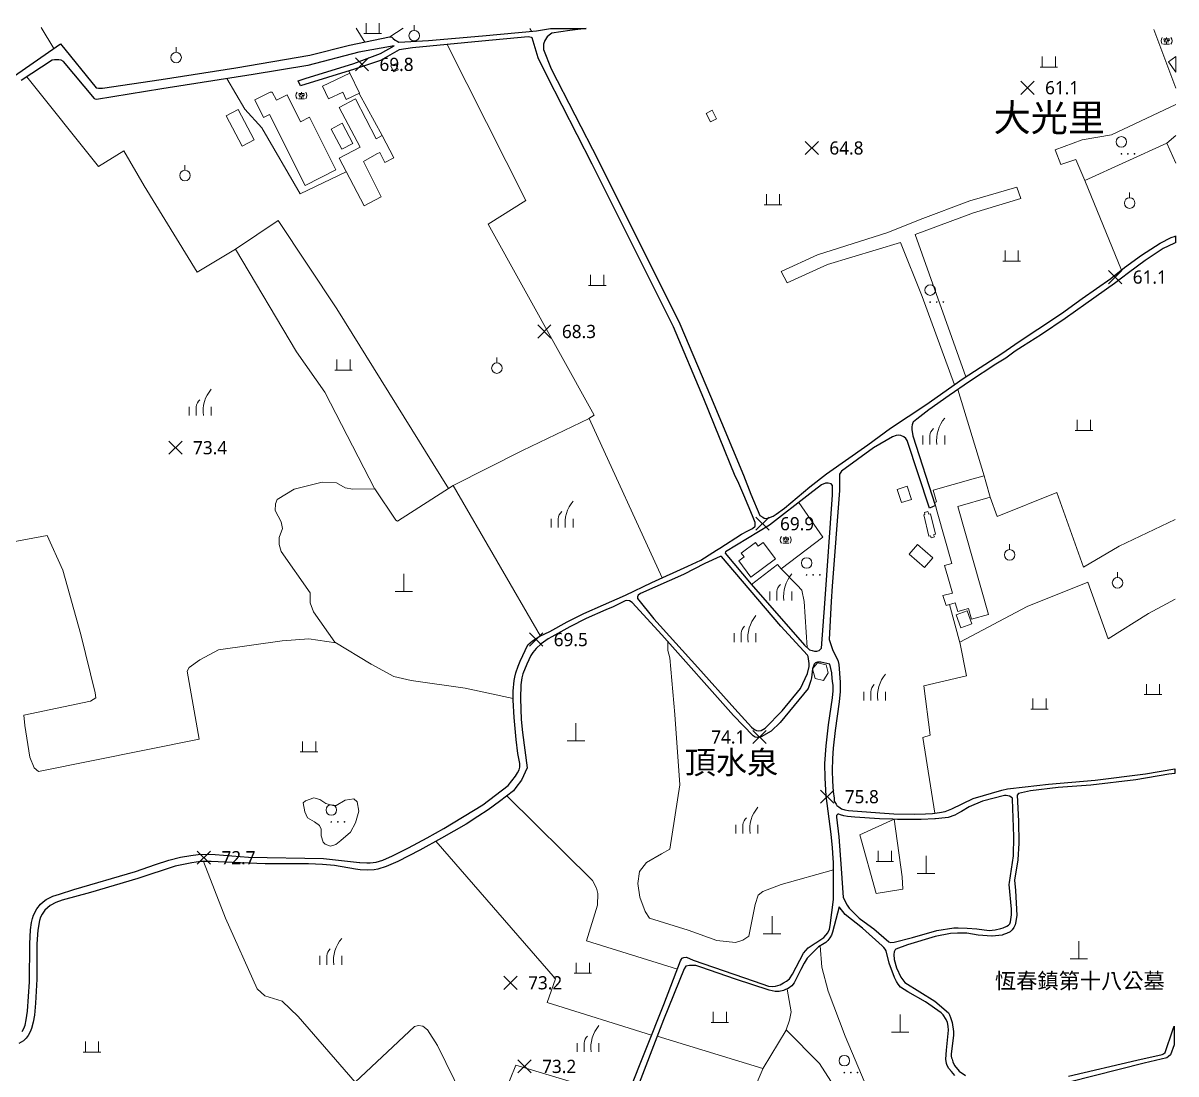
# Model space of a CAD drawing. Extents: x 219840 to 222438, y 2425093 to 2427865.
# Drawn here: x 221772 to 222427, y 2427267 to 2427864 of the extents above; entities that cross this region are included whole.
import ezdxf
from ezdxf.enums import TextEntityAlignment as Align

# ---------------------------------------------------------------- set-up
doc = ezdxf.new("R2010")
doc.units = 0
doc.linetypes.add('105', pattern=[30, 20, -4.75, 0.5, -4.75])
for name, color, linetype, lineweight in [('9030100', 7, 'Continuous', 20), ('9250000', 7, '105', 30), ('9310100', 7, 'Continuous', 20), ('9350203', 7, 'Continuous', 20), ('9710500', 3, 'Continuous', 20), ('9720000', 3, 'Continuous', 20), ('9730200', 3, 'Continuous', 20), ('9730301', 3, 'Continuous', 20), ('9790103', 7, 'Continuous', 20)]:
    doc.layers.add(name, color=color, linetype=linetype, lineweight=lineweight)
doc.layers.add('9420001', color=1, linetype='Continuous')
doc.layers.add('9810200', color=7, linetype='Continuous')
doc.layers.add('9790201', color=34, linetype='145', lineweight=20, true_color=0xa55200)
doc.styles.add('LMP', font='Microsoft JhengHei.ttf')
doc.linetypes.add('145', pattern='A,0,-7.5,[10,base.shx,S=1,R=0,X=0,Y=0]', length=7.5)

# ---------------------------------------------------------------- blocks, each defined once
blk = doc.blocks.new('97913')
at = {"linetype": 'Continuous'}
for points in [[(-10, 8.7, 0.333333), (-10, -6.3)], [(10, -6.3, 0.333333), (10, 8.7)]]:
    blk.add_lwpolyline(points, format="xyb", dxfattribs=at)
for points in [[(-5.3, 6.5), (-5.5, 5.4), (-6.1, 3.7)], [(-1.7, 5.9), (-2.2, 3.7), (-3.9, 1.8), (-6.1, 0.7)], [(-5.4, 5.9), (6.4, 5.9), (4.4, 4)], [(0, 8.7), (0, 6.2)], [(1.1, 5.9), (1.1, 2.6), (1.6, 1.5), (5.8, 1.5), (6.3, 2.1), (6, 3.3)], [(-6.9, -6.3), (6.9, -6.3)], [(-5.3, -1.5), (5.5, -1.5)], [(0, -1.5), (0, -6.3)]]:
    blk.add_lwpolyline(points, dxfattribs=at)
blk = doc.blocks.new('97200')
at = {"linetype": 'Continuous'}
for points in [[(6.25, 15, 0.214635), (1.75, 0)], [(-0.25, 9, 0.201941), (-2.25, 5)]]:
    blk.add_lwpolyline(points, format="xyb", dxfattribs=at)
for points in [[(-6.25, 5), (-6.25, 0)], [(-2.25, 0), (-2.25, 5)], [(6.25, 5), (6.25, 0)]]:
    blk.add_lwpolyline(points, dxfattribs=at)
blk = doc.blocks.new('93523')
at = {"linetype": 'Continuous'}
for points in [[(0, 10), (0, 0)], [(-5, 0), (5, 0)]]:
    blk.add_lwpolyline(points, dxfattribs=at)
blk = doc.blocks.new('97132')
at = {"linetype": 'Continuous'}
for points in [[(-3.2, 6.8, 1), (2.8, 6.8, 1)], [(-0.4, 0, 1), (0, 0, 1)], [(3.35, 0, 1), (3.75, 0, 1)], [(7.1, 0, 1), (7.5, 0, 1)]]:
    blk.add_lwpolyline(points, format="xyb", close=True, dxfattribs=at)
blk = doc.blocks.new('97331')
at = {"linetype": 'Continuous'}
blk.add_lwpolyline([(-3, 0, 1), (3, 0, 1)], format="xyb", close=True, dxfattribs=at)
blk.add_lwpolyline([(0, 3), (0, 6)], dxfattribs=at)
blk = doc.blocks.new('97320')
at = {"linetype": 'Continuous'}
for points in [[(-5, 0), (5, 0)], [(-3.75, 0), (-3.75, 6)], [(3.75, 0), (3.75, 6)]]:
    blk.add_lwpolyline(points, dxfattribs=at)
blk = doc.blocks.new('98120')
at = {"linetype": 'Continuous'}
for points in [[(-3.75, -3.75), (3.75, 3.75)], [(-3.75, 3.75), (3.75, -3.75)]]:
    blk.add_lwpolyline(points, dxfattribs=at)

msp = doc.modelspace()

# ---------------------------------------------------------------- linework, layer by layer
at = {"layer": '9310100', "flags": 128}
for points in [[(222427.41, 2427836.48), (222423.22, 2427842.37), (222427.42, 2427845.33), (222427.41, 2427836.48)], [(221984.9, 2427837.8), (221982.43, 2427836.62), (221980.76, 2427839.97), (221983.42, 2427841.16), (221984.9, 2427837.8)], [(221957.52, 2427835.78), (221962.93, 2427824.41), (221955.5, 2427820.88), (221953.47, 2427825.14), (221945.41, 2427821.3), (221942.03, 2427828.41), (221957.52, 2427835.78)], [(221913.36, 2427825.12), (221915.69, 2427820.47), (221921.77, 2427823.52), (221929.45, 2427808.23), (221934.56, 2427810.79), (221949.59, 2427780.84), (221932.08, 2427772.05), (221911.85, 2427812.34), (221908.46, 2427810.64), (221903.45, 2427820.62), (221912.09, 2427824.96), (221913.36, 2427825.12)], [(221960.63, 2427821.18), (221972.44, 2427798.6), (221975.94, 2427800.43), (221982.57, 2427787.76), (221977.47, 2427785.1), (221974.47, 2427790.84), (221972.86, 2427789.99), (221965.35, 2427785.69), (221975.4, 2427765.56), (221965.64, 2427760.46), (221951.48, 2427787.54), (221963.3, 2427793.72), (221951.44, 2427816.38), (221960.63, 2427821.18)], [(221903.04, 2427797.86), (221896.32, 2427794.31), (221887.21, 2427811.59), (221893.95, 2427815.14), (221903.04, 2427797.86)], [(222166.09, 2427809.93), (222162.66, 2427808.12), (222160.12, 2427812.95), (222163.55, 2427814.76), (222166.09, 2427809.93)], [(221959.19, 2427795.86), (221952.92, 2427792.55), (221946.84, 2427804.07), (221953.1, 2427807.37), (221959.19, 2427795.86)], [(222303.34, 2427589.51), (222320.82, 2427528.15), (222311.22, 2427525.41), (222309.49, 2427531.49), (222303.26, 2427529.72), (222301.82, 2427534.78), (222296.64, 2427533.26), (222294.87, 2427538.87), (222300.27, 2427540.21), (222297.61, 2427549.56), (222295.82, 2427555.94), (222300.03, 2427557.03), (222291.64, 2427586.45), (222290.63, 2427590), (222290.64, 2427590.01), (222290.55, 2427590.26), (222290.13, 2427591.75), (222291.17, 2427592.05), (222289.26, 2427598.77), (222311.99, 2427605.25), (222318.35, 2427606.86), (222319.35, 2427603.51), (222321.84, 2427594.78), (222303.34, 2427589.51)], [(222276.98, 2427593.41), (222271.33, 2427591.7), (222268.9, 2427599.14), (222274.46, 2427601.01), (222276.98, 2427593.41)], [(222286.32, 2427586.59), (222286.88, 2427585.04), (222287.9, 2427585.29), (222290.59, 2427573.71), (222289.6, 2427573.43), (222290.01, 2427572.13), (222288.2, 2427571.61), (222287.87, 2427572.84), (222286.93, 2427572.64), (222284.1, 2427584.73), (222284.6, 2427584.87), (222284.39, 2427586.03), (222286.32, 2427586.59)], [(222188.27, 2427569.06), (222189.84, 2427566.95), (222192.66, 2427569.05), (222199.59, 2427559.74), (222185.6, 2427549.33), (222178.72, 2427558.59), (222181.76, 2427560.86), (222180.15, 2427563.02), (222188.27, 2427569.06)], [(222289.09, 2427560.2), (222284.32, 2427554.78), (222275.65, 2427562.37), (222280.42, 2427567.82), (222289.09, 2427560.2)], [(222311.37, 2427522.82), (222304.98, 2427520.51), (222302.33, 2427527.89), (222308.72, 2427530.15), (222311.37, 2427522.82)], [(222229.67, 2427494.97), (222227.03, 2427490.6), (222222.19, 2427491.76), (222220.63, 2427497.1), (222223.6, 2427500.51), (222228.51, 2427499.51), (222229.67, 2427494.97)]]:
    msp.add_lwpolyline(points, close=True, dxfattribs=at)
at = {"layer": '9420001', "flags": 128}
for points in [[(221735.5, 2427812.69), (221792.92, 2427852.56), (221813.19, 2427827.59), (221814.5, 2427827.3), (221815.68, 2427827.26), (221816.87, 2427827.26), (221850.21, 2427832.19), (221892.58, 2427838.93), (221934.82, 2427846.1), (221957.4, 2427851.74), (221980.12, 2427856.55), (221981.37, 2427856.28), (221982.12, 2427855.53), (221983.29, 2427854.68), (221984.34, 2427853.98), (221985.44, 2427853.53), (222002.16, 2427854.46), (222032.88, 2427857.1), (222063.63, 2427859.99), (222071.68, 2427861.28), (222091.87, 2427861.24), (222082.68, 2427860.05), (222072.48, 2427858.51), (222070.8, 2427857.5), (222069.76, 2427856.6), (222068.44, 2427854.47), (222067.72, 2427852.43), (222067.62, 2427850.25), (222067.62, 2427849.25), (222072.01, 2427838.4), (222098.9, 2427785.92), (222145.17, 2427693.25), (222162.6, 2427652.15), (222181.44, 2427607.32), (222185.51, 2427596.51), (222190.79, 2427584.4), (222192.36, 2427583.35), (222193.14, 2427582.74), (222193.72, 2427582.64), (222195.82, 2427583.1), (222198.28, 2427584.06), (222200, 2427585.04), (222204.69, 2427588.52), (222219.17, 2427600.57), (222228.58, 2427607.99), (222252.2, 2427624.62), (222265.11, 2427634.08), (222285.11, 2427647.28), (222306.44, 2427662.16), (222328.4, 2427676.49), (222338.25, 2427683.24), (222348.95, 2427690.24), (222362.27, 2427699.25), (222374.11, 2427707.72), (222390.38, 2427719.18), (222398.23, 2427725.29), (222407.89, 2427732.36), (222418.39, 2427739.22), (222424.78, 2427742.34), (222427.08, 2427743.24), (222427.25, 2427743.31), (222427.24, 2427739.44), (222427.07, 2427739.38), (222426.23, 2427739.05), (222420.17, 2427736.09), (222409.93, 2427729.41), (222400.4, 2427722.42), (222392.52, 2427716.29), (222376.19, 2427704.79), (222364.33, 2427696.3), (222350.91, 2427687.22), (222340.11, 2427680.43), (222335.97, 2427677.7), (222330.63, 2427673.9), (222325.02, 2427670.37), (222309.96, 2427660.51), (222298.35, 2427652.56), (222286.92, 2427644.48), (222280, 2427639.08), (222278.05, 2427637.66), (222277.99, 2427637.54), (222277.39, 2427635.87), (222277.22, 2427634.69), (222277.19, 2427633.29), (222277.8, 2427629.63), (222290.55, 2427590.26), (222290.64, 2427590.01), (222290.63, 2427590), (222288.93, 2427589.25), (222287.23, 2427588.49), (222274.51, 2427626.93), (222273.72, 2427628.04), (222272.58, 2427629.01), (222270.91, 2427629.89), (222269.74, 2427629.98), (222268.26, 2427629.79), (222266.25, 2427629.09), (222255.39, 2427622.76), (222237.18, 2427609.59), (222236.11, 2427607.85), (222236, 2427598.55), (222231.95, 2427544.16), (222231.28, 2427535.38), (222230.11, 2427513.81), (222232.22, 2427507.62), (222235.02, 2427502.15), (222235.66, 2427499.64), (222236.41, 2427489.54), (222236.34, 2427484.33), (222235.76, 2427478.35), (222233.6, 2427462.02), (222232.48, 2427452.08), (222232, 2427446.11), (222231.82, 2427439.31), (222231.99, 2427433.31), (222232.4, 2427427.33), (222232.95, 2427423.64), (222233.05, 2427421.91), (222234.13, 2427420.18), (222234.51, 2427419.53), (222235.57, 2427418.61), (222237.25, 2427417.63), (222239.13, 2427417.03), (222241.14, 2427416.67), (222258.95, 2427415.21), (222266.87, 2427414.75), (222278.83, 2427414.51), (222284.89, 2427414.64), (222288.91, 2427414.89), (222292.87, 2427415.39), (222296.21, 2427416.14), (222299.96, 2427417.47), (222312.08, 2427423.47), (222328.41, 2427428.14), (222331.57, 2427428.84), (222341.68, 2427430.01), (222354.91, 2427431.54), (222381.42, 2427433.85), (222410.17, 2427437.42), (222426.72, 2427440.29), (222426.71, 2427437.7), (222423.46, 2427437.19), (222404.6, 2427434.01), (222378.92, 2427431.03), (222360.4, 2427429.66), (222344.76, 2427427.87), (222337.8, 2427426.25), (222337.11, 2427425.27), (222337.91, 2427410.46), (222338.05, 2427398.01), (222337.42, 2427388.58), (222335.66, 2427377.09), (222336.13, 2427371.22), (222336.89, 2427356.87), (222336.15, 2427352.52), (222335.89, 2427351.53), (222335.23, 2427350.08), (222334.29, 2427348.67), (222333.07, 2427347.67), (222331.13, 2427346.64), (222329.27, 2427346.04), (222328.48, 2427345.78), (222322.79, 2427345.12), (222322.68, 2427345.12), (222314.93, 2427345.64), (222308.5, 2427346.78), (222303.2, 2427346.86), (222299.14, 2427346.65), (222290.51, 2427344.97), (222274.67, 2427340.22), (222268.16, 2427337.83), (222267.62, 2427337.41), (222267.19, 2427336.23), (222266.94, 2427334.79), (222267.12, 2427331.97), (222268.52, 2427327.13), (222270.97, 2427321.77), (222273.25, 2427318.73), (222290.2, 2427308.18), (222297.95, 2427301.55), (222298.63, 2427300.49), (222299.22, 2427298.83), (222300.08, 2427295.98), (222300.93, 2427290.92), (222300.88, 2427288.77), (222299.61, 2427278.26), (222299.58, 2427276.97), (222299.7, 2427275.92), (222300.04, 2427275.25), (222300.53, 2427273.75), (222301.47, 2427271.71), (222304.13, 2427268.36), (222307.68, 2427265.95)], [(221771.09, 2427290.89), (221772.05, 2427292.64), (221772.73, 2427294.54), (221773.44, 2427297.52), (221774.16, 2427302.56), (221775.25, 2427319.14), (221775.39, 2427340.84), (221775.9, 2427348.82), (221776.43, 2427353.02), (221776.95, 2427355.26), (221777.61, 2427357.15), (221779.45, 2427360.72), (221781.58, 2427363.4), (221783.06, 2427364.77), (221784.67, 2427365.96), (221786.64, 2427367.04), (221788.47, 2427367.82), (221792.27, 2427369.11), (221800.54, 2427371.66), (221835.55, 2427381.92), (221846.87, 2427385.89), (221854.51, 2427388.3), (221861.08, 2427389.99), (221866.99, 2427391.1), (221871.22, 2427391.58), (221877.2, 2427391.76), (221880.84, 2427391.6), (221899.8, 2427390), (221942.49, 2427389.25), (221963.09, 2427387.09), (221963.1, 2427387.09), (221967.13, 2427386.84), (221969.14, 2427386.87), (221972.48, 2427387.28), (221976.3, 2427388.38), (221981.84, 2427390.79), (221990.95, 2427395.37), (222001.51, 2427401.02), (222010.95, 2427406.44), (222033.07, 2427419.86), (222047.61, 2427430.85), (222051.77, 2427436.21), (222052.95, 2427437.96), (222053.87, 2427439.76), (222054.22, 2427441.34), (222054.14, 2427443.31), (222053.05, 2427449.07), (222052.05, 2427456.97), (222050.99, 2427469.44), (222050.44, 2427479.44), (222050.43, 2427484.51), (222050.9, 2427490.51), (222051.31, 2427492.4), (222051.85, 2427494.94), (222053.16, 2427498.73), (222054.33, 2427501.51), (222058.79, 2427510.72), (222061.43, 2427513.12), (222065.64, 2427515.65), (222071.23, 2427518.39), (222081.11, 2427523.8), (222090.52, 2427528.66), (222101.78, 2427533.61), (222114.26, 2427539.07), (222129.24, 2427546.29), (222149.73, 2427555.59), (222157.14, 2427558.95), (222164.02, 2427563.28), (222166.01, 2427564.57), (222168.04, 2427565.75), (222180.33, 2427573.67), (222183.86, 2427575.7), (222186.56, 2427577.04), (222188.05, 2427578.32), (222188.11, 2427580.36), (222186.46, 2427584.16), (222181.56, 2427595.86), (222178.24, 2427603.92), (222176.78, 2427606.8), (222158.93, 2427650.63), (222141.57, 2427691.59), (222095.36, 2427784.13), (222069.72, 2427834.18), (222064.62, 2427844.51), (222061.16, 2427855.9), (222060.77, 2427856.15), (222059.01, 2427856.58), (222032.67, 2427854.13), (221993.09, 2427850.34), (221985.49, 2427849.08), (221974.87, 2427843.05), (221960.17, 2427838.17), (221929.36, 2427828.61), (221928.05, 2427831.59), (221932.01, 2427832.8), (221959.7, 2427841.29), (221974.99, 2427847.1), (221982.65, 2427851.4), (221962.61, 2427847.88), (221933.62, 2427840.22), (221902.46, 2427835.09), (221850.62, 2427826.9), (221813.4, 2427820.84), (221812.71, 2427821.12), (221812.18, 2427821.49), (221794.53, 2427842.48), (221793.28, 2427843.18), (221791.88, 2427843.45), (221789.43, 2427843.44), (221788.15, 2427843.22), (221770.48, 2427831.73)], [(222116.01, 2427255.81), (222136.17, 2427306.28), (222145.59, 2427331.09), (222146.08, 2427332.17), (222146.43, 2427332.56), (222147.47, 2427333.11), (222148.93, 2427333.17), (222152.89, 2427331.58), (222187.51, 2427319.55), (222195.61, 2427316.71), (222197.87, 2427316.62), (222199.69, 2427316.76), (222202.35, 2427317.54), (222204.2, 2427318.61), (222205.88, 2427319.58), (222207.61, 2427320.87), (222209.37, 2427323.56), (222215.51, 2427335.42), (222218.24, 2427338.6), (222222.14, 2427341.14), (222222.59, 2427341.42), (222227.17, 2427344.35), (222229.31, 2427347.02), (222230.3, 2427349.23), (222230.81, 2427351.27), (222232.69, 2427366.1), (222232.63, 2427380.95), (222232.61, 2427387), (222232.53, 2427389.44), (222232.13, 2427395.32), (222231.32, 2427403.11), (222228.5, 2427424.93), (222227.81, 2427434.98), (222227.77, 2427443.43), (222228.4, 2427453.39), (222229.77, 2427465.31), (222232.07, 2427480.6), (222232.4, 2427484.58), (222232.35, 2427487.94), (222232.13, 2427489.91), (222231.69, 2427494.4), (222231.61, 2427494.93), (222230.6, 2427499.78), (222230.56, 2427499.83), (222225.51, 2427501.03), (222223.49, 2427500.95), (222222.33, 2427500.61), (222221.59, 2427499.87), (222220.63, 2427497.1), (222220.02, 2427491.97), (222219.74, 2427490.48), (222218.25, 2427485.96), (222202.22, 2427466.63), (222197.24, 2427461.77), (222191.49, 2427458.53), (222189.42, 2427458.08), (222188.05, 2427458.34), (222186.93, 2427459.06), (222175.65, 2427470.62), (222134.89, 2427516.42), (222118.01, 2427534.94), (222116.55, 2427535.83), (222115.01, 2427535.97), (222114.03, 2427535.85), (222107.32, 2427532.51), (222103.08, 2427530.66), (222091.91, 2427525.75), (222082.62, 2427520.96), (222072.48, 2427515.4), (222070.24, 2427514.24), (222066.39, 2427511.4), (222063.44, 2427508.67), (222061.56, 2427506.42), (222060.49, 2427504.74), (222058.11, 2427499.86), (222055.96, 2427494.24), (222055.38, 2427492.1), (222054.77, 2427488.16), (222054.52, 2427480.39), (222055.01, 2427468.39), (222055.68, 2427460.88), (222057.12, 2427450.99), (222058.34, 2427440.96), (222055.15, 2427433.83), (222051.94, 2427429.69), (222050.54, 2427427.89), (222042.65, 2427421.73), (222036.2, 2427417), (222030.39, 2427413.11), (222023.58, 2427408.92), (222009.72, 2427400.9), (221997.32, 2427394.09), (221984.86, 2427387.67), (221978.23, 2427384.71), (221973.35, 2427383.24), (221971.38, 2427382.93), (221967.38, 2427382.71), (221963.35, 2427382.92), (221960.68, 2427383.24), (221948.86, 2427385.32), (221942.01, 2427385.99), (221934.02, 2427386.22), (221909.28, 2427386.26), (221890.56, 2427387.02), (221878.53, 2427387.69), (221872.55, 2427387.56), (221867.58, 2427386.9), (221858.22, 2427385.04), (221836.83, 2427377.99), (221810.04, 2427370.02), (221793.94, 2427365.61), (221790.18, 2427364.25), (221787.05, 2427362.58), (221785.46, 2427361.36), (221784.03, 2427359.94), (221782.41, 2427357.68), (221781.51, 2427355.87), (221780.9, 2427354.07), (221780.03, 2427348.66), (221779.51, 2427340.71), (221779.43, 2427320.71), (221778.71, 2427307.01), (221778.03, 2427300.15), (221777.39, 2427296.2), (221776.45, 2427292.64), (221775.72, 2427290.76), (221774.55, 2427288.64), (221773.29, 2427287.07), (221771.81, 2427285.71), (221769.29, 2427284.12)], [(222301.63, 2427265.97), (222299.67, 2427268.22), (222298.3, 2427270), (222297.35, 2427271.61), (222296.92, 2427272.72), (222296.57, 2427275.28), (222296.9, 2427280.41), (222298.07, 2427291.75), (222297.77, 2427294.04), (222297.43, 2427296.14), (222296.66, 2427297.83), (222295.03, 2427300.44), (222293.84, 2427301.63), (222284.94, 2427307.81), (222274.92, 2427313.53), (222270.83, 2427316.23), (222269.42, 2427317.95), (222268.44, 2427319.42), (222267.4, 2427321.75), (222264.35, 2427329.73), (222262.5, 2427336.89), (222261.99, 2427337.79), (222261.34, 2427338.66), (222260.4, 2427339.68), (222249.12, 2427349.68), (222239.19, 2427357.54), (222235.83, 2427361.81), (222232.14, 2427347.4), (222231.51, 2427345.73), (222230.57, 2427344.23), (222229.49, 2427342.74), (222228.32, 2427341.65), (222227.31, 2427341.02), (222224.17, 2427339.04), (222222.17, 2427337.12), (222219.48, 2427334.64), (222217.65, 2427332.71), (222215.9, 2427329.87), (222214, 2427326.18), (222210.28, 2427318.55), (222209, 2427316.84), (222206.88, 2427315.32), (222205.32, 2427314.77), (222204.22, 2427314.27), (222201.63, 2427313.78), (222199.51, 2427313.76), (222196.09, 2427314.38), (222176.92, 2427320.68), (222157.17, 2427327.59), (222154.26, 2427328.47), (222152.46, 2427328.57), (222150.77, 2427328.55), (222148.6, 2427328.05), (222147.61, 2427326.6), (222135.85, 2427297.56), (222119.32, 2427254.22)], [(222366.38, 2427265.55), (222405.12, 2427274.68), (222419.57, 2427277.96), (222420.37, 2427278.34), (222421.26, 2427279.08), (222425.71, 2427291.98), (222426.46, 2427293.92), (222426.44, 2427283.35), (222424.26, 2427277.7), (222423.26, 2427276.66), (222422.15, 2427275.95), (222409.34, 2427272.88), (222366.7, 2427262.23)]]:
    msp.add_lwpolyline(points, dxfattribs=at)
for points in [[(222221.86, 2427507.27), (222223.11, 2427507.26), (222224.56, 2427507.68), (222225.77, 2427508.91), (222227.61, 2427534.31), (222232.11, 2427596.02), (222232.08, 2427601.43), (222231.29, 2427602.33), (222229.6, 2427602.66), (222228.17, 2427602.74), (222225.73, 2427601.81), (222219.21, 2427596.6), (222196.13, 2427578.87), (222171.19, 2427563.66), (222171.04, 2427562.99), (222185.83, 2427545.37), (222216.13, 2427510.56), (222219.02, 2427508.02), (222220.51, 2427507.55), (222221.86, 2427507.27)], [(222188.9, 2427462.04), (222190.11, 2427461.89), (222191.4, 2427462.09), (222193.81, 2427463.38), (222203.38, 2427473.37), (222213.84, 2427486.02), (222217.91, 2427494.48), (222218.73, 2427498.51), (222218.82, 2427500.26), (222218.18, 2427504.27), (222217.79, 2427504.94), (222202.71, 2427521.49), (222176.46, 2427552.09), (222168.93, 2427561.04), (222168.07, 2427561), (222159.49, 2427556.99), (222147.23, 2427550.82), (222122.77, 2427540), (222121.53, 2427539.05), (222121.21, 2427538.09), (222121.17, 2427537.14), (222130.39, 2427525.68), (222155.54, 2427497.99), (222176.54, 2427474.4), (222185.89, 2427463.98), (222187.04, 2427463.02), (222188.06, 2427462.42), (222188.9, 2427462.04)], [(222304.39, 2427415.46), (222301.71, 2427413.87), (222297.88, 2427412.62), (222292.47, 2427412.05), (222292.47, 2427412.05), (222290.67, 2427411.86), (222290.27, 2427411.84), (222282.47, 2427411.44), (222282.04, 2427411.41), (222270.48, 2427411.54), (222269.08, 2427411.56), (222266.36, 2427411.65), (222266.36, 2427411.65), (222258.75, 2427411.9), (222244.69, 2427412.79), (222240.54, 2427413.22), (222238.51, 2427413.57), (222236.57, 2427414.1), (222235.74, 2427414.46), (222235.09, 2427414.46), (222234.33, 2427413.81), (222234.33, 2427412.84), (222235.63, 2427401.58), (222237.05, 2427383.64), (222238.13, 2427367.22), (222240.42, 2427362.73), (222241.6, 2427361.13), (222244.32, 2427358.2), (222247.32, 2427355.49), (222250.02, 2427353.3), (222255.54, 2427349.26), (222264.11, 2427341.91), (222265.12, 2427341.61), (222267.05, 2427341.74), (222277.5, 2427344.36), (222291.36, 2427348.32), (222301.07, 2427349.87), (222303.62, 2427349.99), (222308.63, 2427349.75), (222314.1, 2427349.37), (222321.22, 2427348.42), (222324.59, 2427348.67), (222327.9, 2427349.55), (222329.21, 2427349.96), (222331.24, 2427350.92), (222332.15, 2427351.49), (222332.92, 2427352.22), (222333.36, 2427353.33), (222333.89, 2427357.22), (222333.95, 2427360.54), (222332.64, 2427374.56), (222332.76, 2427375.71), (222334.97, 2427390.88), (222335.29, 2427401.9), (222334.53, 2427422.97), (222334.36, 2427423.44), (222334.21, 2427423.87), (222332.8, 2427424.83), (222330.92, 2427425.08), (222329.88, 2427425.15), (222317.31, 2427421.97), (222309.75, 2427418.64), (222305.42, 2427416.07), (222304.39, 2427415.46)]]:
    msp.add_lwpolyline(points, close=True, dxfattribs=at)
at = {"layer": '9790201', "flags": 128}
for points in [[(221789.17, 2427849.95), (221781.83, 2427861.81)], [(221961.03, 2427861.48), (221966.07, 2427853.57)], [(221980.32, 2427856.51), (221987.93, 2427861.43)], [(222059.9, 2427861.3), (222060.83, 2427859.72)], [(222427.39, 2427827.35), (222414.86, 2427860.65)], [(222093.46, 2427639.47), (222096.51, 2427641.32), (222036.1, 2427750.02), (222057.57, 2427763.42), (222012.8, 2427852.23)], [(221892.42, 2427735.83), (221870.73, 2427722.68), (221840.58, 2427771.76), (221829.03, 2427791.73), (221814.6, 2427782.76), (221773.74, 2427833.85)], [(221955.5, 2427779.84), (221929.21, 2427767.2), (221907.37, 2427804.77), (221897.69, 2427815.44), (221887.54, 2427832.74)], [(221957.52, 2427835.78), (221957.01, 2427837.19)], [(221962.77, 2427824.34), (221975.94, 2427800.43)], [(222375.66, 2427774.74), (222370.43, 2427786.83), (222362.01, 2427783.87), (222358.78, 2427792.22), (222373.99, 2427797.92), (222390.79, 2427800.86), (222427.38, 2427818)], [(222422.24, 2427795.99), (222427.35, 2427800.45)], [(222396.36, 2427723.83), (222375.66, 2427774.74), (222422.24, 2427795.99), (222427.32, 2427784.64)], [(222301.46, 2427658.69), (222283.12, 2427708.79), (222270.83, 2427739.51), (222229.2, 2427727.04), (222206.32, 2427716.65), (222202.94, 2427723.05), (222223.6, 2427732.47), (222263.46, 2427745.35), (222281.88, 2427752.58), (222310.14, 2427763.3), (222336.99, 2427770.99), (222339.23, 2427764.5), (222312.29, 2427756.35), (222279.12, 2427744.05), (222307.98, 2427663.17)], [(222013.61, 2427599.68), (221950.08, 2427701.8), (221916.78, 2427752.08), (221892.42, 2427735.83), (221927.13, 2427677.5), (221943.23, 2427654.41), (221971.76, 2427599.32)], [(222318.35, 2427606.86), (222303.31, 2427655.95)], [(222016.19, 2427601.34), (222055.77, 2427621.32), (222093.58, 2427639.53), (222135.11, 2427548.96)], [(222065.87, 2427515.77), (222016.19, 2427601.34), (221984.59, 2427581.09), (221983.6, 2427581.67), (221971.67, 2427599.45), (221959.29, 2427599.31), (221954.79, 2427600.11), (221949.83, 2427602.99), (221941.85, 2427603.22), (221925.88, 2427599.31), (221916.19, 2427593.53), (221915.14, 2427590.9), (221915.09, 2427587.19), (221918.43, 2427580.74), (221919.15, 2427577.05), (221917.39, 2427571.77), (221917.3, 2427567.89), (221918.4, 2427563.94), (221934.95, 2427540.43), (221934.89, 2427534.72), (221936.82, 2427529.59), (221948.98, 2427512.25), (221969.67, 2427499.83), (221982.58, 2427492.87), (221992.43, 2427490.5), (222023.12, 2427486.09), (222050.44, 2427480.21)], [(222359.65, 2427597.5), (222325.78, 2427583.76)], [(222374.76, 2427554.92), (222359.65, 2427597.5)], [(222185.99, 2427545.19), (222200.72, 2427556.45), (222202.88, 2427553.95), (222226.47, 2427571.96), (222212.97, 2427591.8)], [(222321.84, 2427594.78), (222325.78, 2427583.76)], [(222426.96, 2427582.1), (222395.04, 2427566.95), (222374.76, 2427554.92)], [(221949.5, 2427511.94), (221934.1, 2427514.14), (221919.03, 2427513.02), (221882.84, 2427507.94), (221872.23, 2427502.34), (221866.01, 2427497.91), (221865.05, 2427495.83), (221871.72, 2427457.18), (221780.49, 2427438.71), (221777.96, 2427440.81), (221775.44, 2427446.97), (221772.67, 2427465.03), (221772.03, 2427470.85), (221810.01, 2427478.71), (221812.94, 2427480.76), (221812.67, 2427483.48), (221804.57, 2427516.76), (221794.24, 2427553.2), (221785.25, 2427573.05), (221735.33, 2427563.76), (221660.95, 2427556.5), (221622.43, 2427552.62)], [(222217.63, 2427509.25), (222215.87, 2427535.48), (222214.63, 2427541.89), (222211.87, 2427544.76), (222202.78, 2427554.06)], [(222290.22, 2427415.06), (222283.38, 2427458.15), (222287.68, 2427459.54), (222283.93, 2427487.53), (222308.25, 2427493.21), (222304.46, 2427512.26), (222342.8, 2427532.65), (222377.36, 2427546.5)], [(222377.36, 2427546.5), (222388.94, 2427514.29), (222411.77, 2427528.63), (222426.89, 2427536.71)], [(222304.65, 2427511.3), (222298.57, 2427533.83)], [(222232.62, 2427382.87), (222202.9, 2427374.5), (222192.36, 2427370.63), (222189.85, 2427368.52), (222188.15, 2427363.17), (222184.41, 2427345.15), (222181.11, 2427342.81), (222176.87, 2427341.65), (222166.35, 2427342.79), (222149.93, 2427348.58), (222127.98, 2427355.44), (222125.57, 2427359.17), (222122.48, 2427367.27), (222121.23, 2427375.15), (222122.25, 2427381.93), (222126.25, 2427387.04), (222134.86, 2427392.03), (222139.59, 2427394.56), (222145.13, 2427431.22), (222142.32, 2427471.24), (222139.46, 2427503.34), (222138.45, 2427507.52), (222138.35, 2427512.54)], [(222046.85, 2427425.01), (222095.57, 2427376.88), (222097.84, 2427372.42), (222098.6, 2427369.34), (222098.44, 2427362.79), (222092.14, 2427342.45), (222143.83, 2427326.46)], [(222006.49, 2427399.13), (222074.43, 2427320.9), (222069.7, 2427307.42), (222129.19, 2427288.8)], [(221853.59, 2427213.29), (221887.39, 2427226.82), (221953.35, 2427259.68), (221969.11, 2427217.33), (222029.6, 2427235), (222021.61, 2427253.93), (222007.3, 2427282.95), (222001.77, 2427291.96), (221999.02, 2427294.05), (221996.51, 2427294.37), (221994.37, 2427293.73), (221960.51, 2427262.11), (221928.15, 2427299.39), (221919.03, 2427308.12), (221909.13, 2427311.27), (221904.84, 2427315.3), (221886.69, 2427355.35), (221874.23, 2427387.59)], [(222331.69, 2427246.29), (222278.52, 2427228.04), (222268.41, 2427225.65), (222254.21, 2427252.95), (222239.32, 2427288.37), (222229.52, 2427313.93), (222225.98, 2427327.49), (222225.03, 2427339.59)], [(222268.62, 2427225.7), (222274.43, 2427209.39), (222261.87, 2427206.94), (222242.69, 2427244.64), (222224.72, 2427272.77), (222205.62, 2427291.86), (222207.66, 2427297.4), (222208.62, 2427302.09), (222206.27, 2427315.1)], [(222116.01, 2427255.81), (222115.14, 2427252.84), (222051.91, 2427271.83), (222039, 2427239.92), (222106.33, 2427216.56), (222164.2, 2427197.56), (222176.83, 2427233.43), (222192.53, 2427270.15), (222205.79, 2427291.7)], [(222192.39, 2427269.84), (222132.33, 2427288.33)]]:
    msp.add_lwpolyline(points, dxfattribs=at)
for points in [[(221943.52, 2427397.4), (221946.45, 2427396.42), (221949.46, 2427397.37), (221952.39, 2427399.6), (221957.83, 2427404.3), (221960.76, 2427409.58), (221962.67, 2427416.26), (221961.67, 2427421.55), (221959.71, 2427423.27), (221954.78, 2427422.41), (221949.69, 2427419.45), (221947.8, 2427419.38), (221943.82, 2427420.67), (221940.35, 2427422.92), (221936.95, 2427423.74), (221932.34, 2427422.12), (221931.03, 2427420.98), (221931.87, 2427415.85), (221933.51, 2427412.39), (221937.48, 2427410.17), (221940.32, 2427408.08), (221941.25, 2427406.01), (221941.26, 2427402.26), (221942.42, 2427398.64)], [(222267.13, 2427411.62), (222271.73, 2427378.97), (222272.1, 2427371.92), (222256.87, 2427369.34), (222247.61, 2427402.84)]]:
    msp.add_lwpolyline(points, close=True, dxfattribs=at)

# ---------------------------------------------------------------- block references
at = {"layer": '9350203'}
for p in [(221988.21, 2427541.1), (222086.11, 2427456.19), (222285.26, 2427380.75), (222197.7, 2427346.47), (222372.18, 2427332.23), (222270.53, 2427290.63)]:
    msp.add_blockref('93523', p, dxfattribs=at)
at = {"layer": '9710500'}
for p in [(222396.57, 2427789.99), (222287.81, 2427705.73), (222217.54, 2427550.56), (221947.16, 2427410.11), (222238.98, 2427267.56)]:
    msp.add_blockref('97132', p, dxfattribs=at)
at = {"layer": '9720000'}
for p in [(221872.42, 2427641.12), (222289.71, 2427624.76), (222078.31, 2427577.53), (222202.68, 2427536.1), (222182.29, 2427512.4), (222256.04, 2427479.17), (222183.38, 2427403.45), (221946.65, 2427328.91), (222092.98, 2427279.31)]:
    msp.add_blockref('97200', p, dxfattribs=at)
at = {"layer": '9730200'}
for p in [(221970.45, 2427858.34), (222355.11, 2427839.27), (222198.18, 2427760.98), (222333.97, 2427728.95), (222098.23, 2427715.13), (221953.89, 2427667.04), (222375.07, 2427632.72), (222414.41, 2427482.5), (222349.82, 2427474.28), (221934.33, 2427449.93), (222261.83, 2427387.62), (222090.04, 2427324.09), (222167.97, 2427296.11), (221810.83, 2427279.28)]:
    msp.add_blockref('97320', p, dxfattribs=at)
at = {"layer": '9730301'}
for p in [(221994.12, 2427857.17), (221858.65, 2427844.71), (221863.73, 2427777.63), (222401.09, 2427762), (222041.14, 2427668.18), (222332.82, 2427561.96), (222394.22, 2427546.06)]:
    msp.add_blockref('97331', p, dxfattribs=at)
at = {"layer": '9790103', "xscale": 0.25, "yscale": 0.25, "zscale": 0.25}
for p in [(222422.09, 2427853.97), (221929.97, 2427822.86), (222205.47, 2427570.17)]:
    msp.add_blockref('97913', p, dxfattribs=at)
at = {"layer": '9810200'}
for p in [(221964.38, 2427840.85, 69.84), (222342.97, 2427827.57, 61.06), (222220.3, 2427793.33, 64.84), (222392.86, 2427719.91, 61.07), (222068.14, 2427688.98, 68.27), (221858.31, 2427622.9, 73.39), (222192.23, 2427579.68, 69.93), (222063.49, 2427513.81, 69.49), (222190.54, 2427458.43, 74.05), (222229.03, 2427424.48, 75.84), (221874.47, 2427389.81, 72.71), (222048.93, 2427318.66, 73.18), (222056.9, 2427271.11, 73.2)]:
    msp.add_blockref('98120', p, dxfattribs=at)

# ---------------------------------------------------------------- texts
at = {"layer": '9030100', "style": 'LMP'}
msp.add_text('頂水泉', height=13, dxfattribs=at).set_placement((222174.59, 2427444.22), align=Align.MIDDLE)
at = {"layer": '9250000', "style": 'LMP'}
msp.add_text('大光里', height=15.5, dxfattribs=at).set_placement((222355.38, 2427810.82), align=Align.MIDDLE)
at = {"layer": '9350203', "style": 'LMP'}
msp.add_text('恆春鎮第十八公墓', height=8.85, dxfattribs=at).set_placement((222372.73, 2427319.97), align=Align.MIDDLE)
at = {"layer": '9810200', "style": 'LMP'}
for s, p in [('69.8', (221974.38, 2427840.85, 69.84)), ('61.1', (222352.97, 2427827.57, 61.06)), ('64.8', (222230.3, 2427793.33, 64.84)), ('61.1', (222402.86, 2427719.91, 61.07)), ('68.3', (222078.14, 2427688.98, 68.27)), ('73.4', (221868.31, 2427622.9, 73.39)), ('69.9', (222202.23, 2427579.68, 69.93)), ('69.5', (222073.49, 2427513.81, 69.49)), ('74.1', (222163.07, 2427458.43, 74.05)), ('75.8', (222239.03, 2427424.48, 75.84)), ('72.7', (221884.47, 2427389.81, 72.71)), ('73.2', (222058.93, 2427318.66, 73.18)), ('73.2', (222066.9, 2427271.11, 73.2))]:
    msp.add_text(s, height=7.5, dxfattribs=at).set_placement(p, align=Align.MIDDLE_LEFT)

doc.saveas('drawing.dxf')
